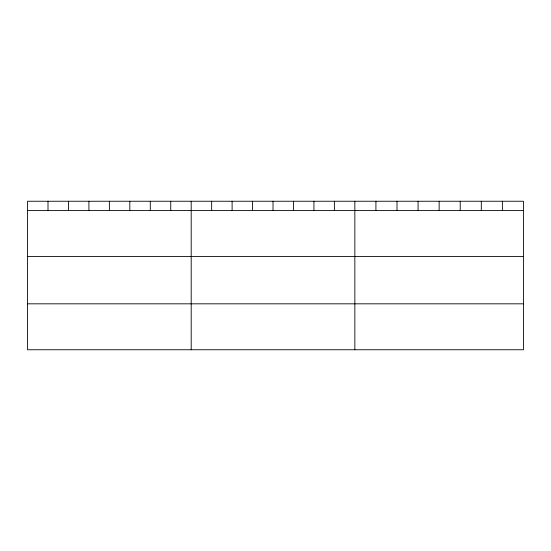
<?xml version="1.0" encoding="UTF-8"?>
<svg xmlns="http://www.w3.org/2000/svg" width="551" height="551" viewBox="0 0 551 551"><rect width="100%" height="100%" fill="white"/><g stroke="black" fill="none" stroke-linecap="round" stroke-linejoin="round"><path stroke-width="0.83" d="M523.45 210.578L523.45 349.754L27.55 349.754L27.55 201.246L523.45 201.246L523.45 210.578L27.55 210.578M27.55 256.504L523.45 256.504M27.55 303.821L523.45 303.821M502.374 201.246L502.374 210.578M481.298 201.246L481.298 210.578M460.223 201.246L460.223 210.578M439.147 201.246L439.147 210.578M418.071 201.246L418.071 210.578M396.995 201.246L396.995 210.578M375.92 201.246L375.92 210.578M354.844 201.246L354.844 349.754M334.388 201.246L334.388 210.578M313.932 201.246L313.932 210.578M293.476 201.246L293.476 210.578M273.02 201.246L273.02 210.578M252.565 201.246L252.565 210.578M232.109 201.246L232.109 210.578M211.653 201.246L211.653 210.578M191.197 201.246L191.197 349.754M170.741 201.246L170.741 210.578M150.285 201.246L150.285 210.578M129.829 201.246L129.829 210.578M109.374 201.246L109.374 210.578M88.918 201.246L88.918 210.578M68.462 201.246L68.462 210.578M48.006 201.246L48.006 210.578"/></g></svg>
